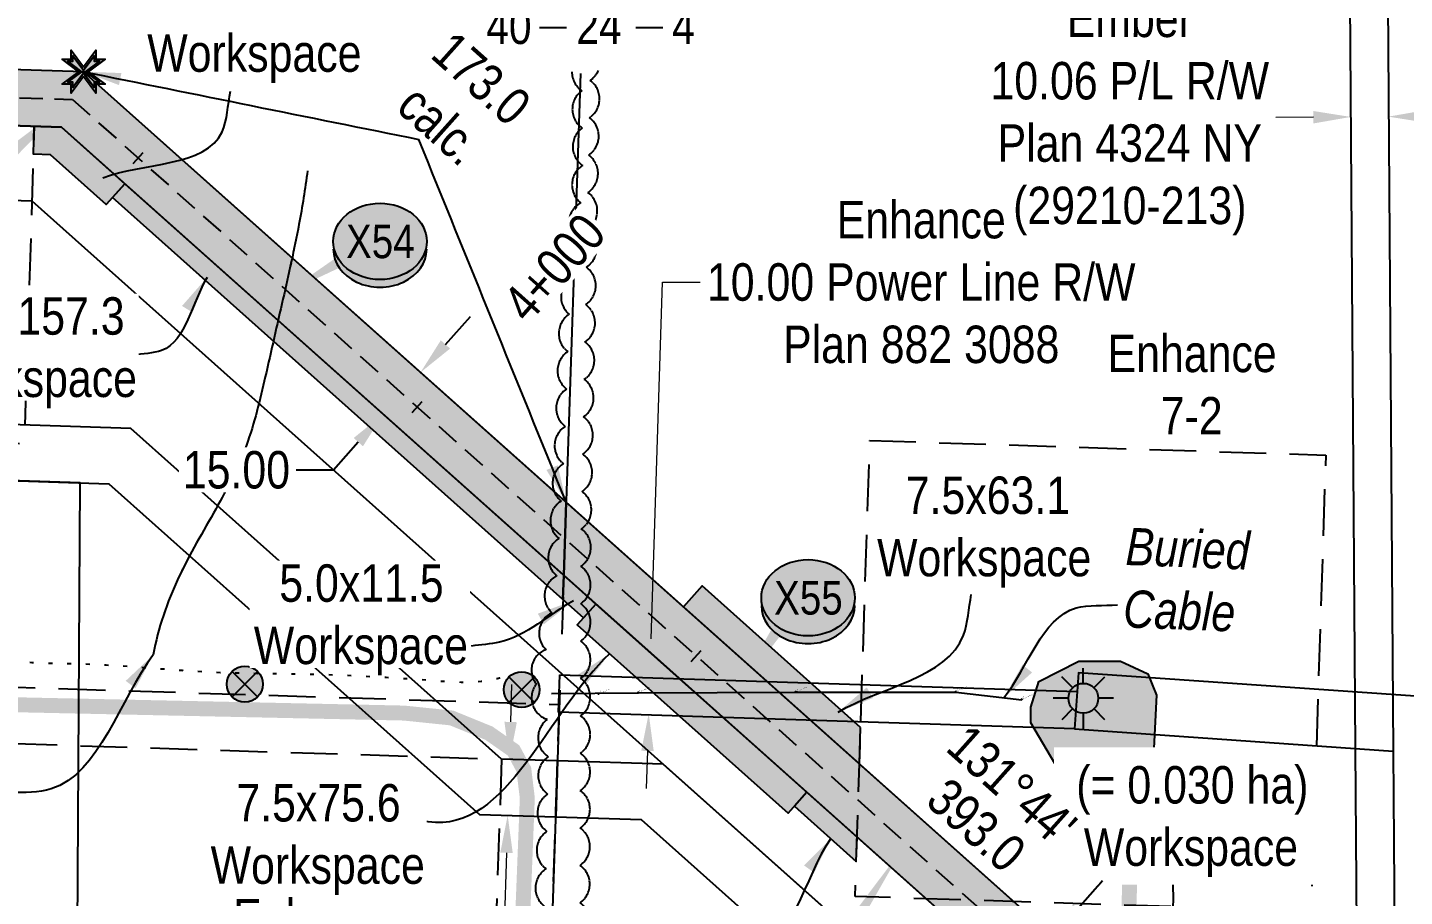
# Model space of a CAD drawing. Extents: x 337432 to 345408, y 5808486 to 5816348.
# Drawn here: x 339928.4 to 340296.6, y 5809249 to 5809481.3 of the extents above; entities that cross this region are included whole.
import ezdxf
from ezdxf.enums import TextEntityAlignment as Align

# ---------------------------------------------------------------- set-up
doc = ezdxf.new("R2010")
doc.units = 0
doc.header["$LTSCALE"] = 5
doc.header["$PDSIZE"] = 0.5
for name, pattern in [('0', [1, 1, 0]), ('foc-ACCESSROAD', [3.75, 2.5, -1.25]), ('foc-QUARTERLINE', [33, 25, -3, 2, -3]), ('foc-TIELINE', [1.875, 1.25, -0.625]), ('foc-TOPO', [1, 0.2, -0.8]), ('foc-TOPO-ephemeral', [6.25, 3.125, -0.625, 0.625, -0.625, 0.625, -0.625]), ('POWERLINE5', [7.8, 2.4, -0.6, 0.6, -0.6, 0.6, -0.6, 2.4])]:
    doc.linetypes.add(name, pattern=pattern)
doc.layers.get('Defpoints').update_dxf_attribs({"color": 9})
for name, color, linetype in [('10', 1, 'Continuous'), ('9', 3, 'Continuous'), ('AS-CABLE', 224, 'foc-CABLE'), ('AS-POWER-EXISTING', 72, 'POWERLINE5'), ('AS-ROADS', 254, 'Continuous'), ('AS-TELEPHONE-T', 224, 'Continuous'), ('C-AR', 13, 'foc-ACCESSROAD'), ('C-RW', 13, 'Continuous'), ('C-WS', 13, 'foc-ACCESSROAD'), ('C-WS-S', 13, 'Continuous'), ('CHAINAGE', 201, 'foc-TIELINE'), ('F-AR', 190, 'foc-ACCESSROAD'), ('F-RW', 190, 'Continuous'), ('L-BD', 7, 'Continuous'), ('L-BD1', 253, 'Continuous'), ('L-MON', 1, 'Continuous'), ('L-SECLBL', 7, 'Continuous'), ('L-SECQ', 8, 'foc-QUARTERLINE'), ('P-CROSSINGS', 250, 'Continuous'), ('P-ELEVATION', 7, 'Continuous'), ('P-IOP10', 10, 'Continuous'), ('P-IOP10-H', 21, 'Continuous'), ('P-IOP9', 10, 'Continuous'), ('P-IOP9-H', 21, 'Continuous'), ('P-LTO10', 14, 'Continuous'), ('P-LTO9', 14, 'Continuous'), ('P-PROPOSED', 10, 'Continuous'), ('P-PROPOSED-H', 21, 'Continuous'), ('P-TEMP-H10', 41, 'Continuous'), ('P-TEMP-H9', 41, 'Continuous'), ('P-TEMP_WORKSPACE10', 46, 'Continuous'), ('P-TEMP_WORKSPACE9', 46, 'Continuous'), ('P-TXT', 4, 'Continuous'), ('T-BUSH', 110, '0'), ('T-DRAW', 143, 'foc-TOPO-ephemeral'), ('T-GENERAL', 48, 'foc-TOPO'), ('T-WATER-T', 170, 'Continuous')]:
    doc.layers.add(name, color=color, linetype=linetype)
for name, color, linetype, lineweight in [('C-RW-T', 13, 'Continuous', 9), ('C-WS-T', 13, 'Continuous', 9), ('CHAINAGE-T', 201, 'Continuous', 18), ('F-RW-T', 190, 'Continuous', 9), ('P-TEMP-T10', 46, 'Continuous', 18), ('P-TEMP-T9', 46, 'Continuous', 18)]:
    doc.layers.add(name, color=color, linetype=linetype, lineweight=lineweight)
for name, color, linetype, plot in [('Z-DESCRIPTION-1409-18', 21, 'Continuous', False), ('Z-ELEVATION-1409-18', 21, 'Continuous', False), ('Z-MSPOINT-1409-18', 21, 'Continuous', False), ('Z-POINTNUMBER-1409-18', 21, 'Continuous', False)]:
    doc.layers.add(name, color=color, linetype=linetype, plot=plot)
doc.styles.add('100L', font='', dxfattribs={"height": 11})
doc.styles.add('80', font='', dxfattribs={"height": 10})
doc.styles.add('80CG', font='', dxfattribs={"height": 10})
doc.styles.add('80L', font='', dxfattribs={"height": 10})
doc.styles.add('Crossing', font='', dxfattribs={"height": 10})
doc.styles.add('DESCRIPTION', font='', dxfattribs={"height": 2.5})
doc.styles.add('ELEVATION', font='', dxfattribs={"height": 2.5})
doc.styles.add('foc-LtypeFont', font='', dxfattribs={"height": 7.35})
doc.styles.add('POINTNUMBER', font='', dxfattribs={"height": 2.5})
doc.styles.add('SIMPLEX', font='')
doc.styles.get('100L').set_extended_font_data('Arial Narrow')
doc.styles.get('80').set_extended_font_data('Arial Narrow')
doc.styles.get('80CG').set_extended_font_data('Arial Narrow')
doc.styles.get('80L').set_extended_font_data('Arial Narrow')
doc.styles.get('Crossing').set_extended_font_data('Arial Narrow')
doc.styles.get('DESCRIPTION').set_extended_font_data('Arial Narrow')
doc.styles.get('ELEVATION').set_extended_font_data('Arial Narrow')
doc.styles.get('foc-LtypeFont').set_extended_font_data('Arial Narrow')
doc.styles.get('POINTNUMBER').set_extended_font_data('Arial Narrow')
doc.styles.get('SIMPLEX').set_extended_font_data('Arial Narrow')
doc.linetypes.add('foc-CABLE', pattern='A,2,-1,["C",foc-LtypeFont,S=0.2,R=0,X=-0.625,Y=-0.75],-1.24,8', length=12.24)
doc.linetypes.add('foc-TOPO-flowdirection-NOLINE', pattern='A,0,[">",foc-LtypeFont,S=0.3,R=0,X=0,Y=-0.945],-20,[">",foc-LtypeFont,S=0.3,R=0,X=0,Y=-0.945],0', length=20)
doc.dimstyles.new('Compass 5 000', dxfattribs={"dimscale": 5, "dimtxt": 9, "dimasz": 2, "dimexe": 0.2, "dimexo": 0.0625, "dimgap": 0.5, "dimtad": 0, "dimtih": 1, "dimtoh": 1, "dimzin": 0, "dimdsep": 46, "dimtxsty": '80CG', "dimcen": 0.1, "dimse1": 1, "dimse2": 1, "dimclrd": 256, "dimclrt": 256, "dimaunit": 1, "dimadec": 4, "dimazin": 0, "dimtfac": 0.06, "dimtofl": 0, "dimtmove": 0, "dimatfit": 1, "dimfxl": 0.2, "dimtolj": 1, "dimtzin": 0, "dimlwd": -1, "dimarcsym": 0})

# ---------------------------------------------------------------- blocks, each defined once
blk = doc.blocks.new('L-SECLBL')
at = {"layer": '9', "color": 7}
for p, q in [((-5.08, -27.83), (-12.29, -27.83)), ((20.7, -27.83), (13.5, -27.83))]:
    blk.add_line(p, q, dxfattribs=at)
at = {"layer": '10', "color": 2, "style": 'SIMPLEX'}
blk.add_attdef('SEC', text='', height=30, dxfattribs=at).set_placement((0, 0), align=Align.MIDDLE)
at = {"layer": '10', "color": 5, "style": '80L'}
blk.add_attdef('TWP', text='', height=9.5, dxfattribs=at).set_placement((-14.43, -27.37), align=Align.MIDDLE_RIGHT)
blk.add_attdef('RGE', text='', height=9.5, dxfattribs=at).set_placement((3.62, -27.37), align=Align.MIDDLE_CENTER)
blk.add_attdef('MER', text='', height=9.5, dxfattribs=at).set_placement((23.17, -27.37), align=Align.MIDDLE_LEFT)
blk = doc.blocks.new('POWERPOLE')
h = blk.add_hatch(color=255)
edge = h.paths.add_edge_path()
edge.add_arc((0, 0), 0.96, 0, 360)
at = {"linetype": 'Continuous'}
for p, q in [((0.679, -0.679), (-0.679, 0.679)), ((-0.679, -0.679), (0.679, 0.679))]:
    blk.add_line(p, q, dxfattribs=at)
blk.add_circle((0, 0), 0.96, dxfattribs=at)
blk = doc.blocks.new('*D118')
at = {"layer": 'C-RW-T', "transparency": 16777216}
for p, q in [((340095.17, 5809317.85), (340098.25, 5809413.19)), ((340098.25, 5809413.19), (340108.25, 5809413.19)), ((340094.21, 5809287.87), (340093.88, 5809277.88))]:
    blk.add_line(p, q, dxfattribs=at)
for points in [[(340093.51, 5809317.91), (340096.84, 5809317.8), (340094.85, 5809307.86)], [(340092.54, 5809287.93), (340095.87, 5809287.82), (340094.53, 5809297.87)]]:
    blk.add_solid(points, dxfattribs=at)
at = {"layer": 'Defpoints', "color": 0, "transparency": 16777216}
for p in [(340094.85, 5809307.86), (340104.09, 5809307.56), (340103.77, 5809297.57)]:
    blk.add_point(p, dxfattribs=at)
at = {"layer": 'C-RW-T', "transparency": 16777216, "insert": (340167.39, 5809413.19), "char_height": 10, "attachment_point": 5, "style": '80CG'}
blk.add_mtext('\\A1;Enhance\\P10.00 Power Line R/W\\PPlan 882 3088', dxfattribs=at)
blk = doc.blocks.new('*D119')
at = {"layer": 'C-RW-T', "transparency": 16777216}
for p, q in [((340284.3, 5809190.79), (340274.31, 5809190.72)), ((340319.31, 5809191.05), (340338.61, 5809191.19))]:
    blk.add_line(p, q, dxfattribs=at)
for points in [[(340284.29, 5809192.46), (340284.32, 5809189.12), (340294.3, 5809190.86)], [(340319.3, 5809192.71), (340319.32, 5809189.38), (340309.31, 5809190.97)]]:
    blk.add_solid(points, dxfattribs=at)
at = {"layer": 'Defpoints', "color": 0, "transparency": 16777216}
for p in [(340309.31, 5809190.97), (340294.31, 5809189.86), (340309.32, 5809189.97)]:
    blk.add_point(p, dxfattribs=at)
at = {"layer": 'C-RW-T', "transparency": 16777216, "insert": (340395.83, 5809191.19), "char_height": 10, "attachment_point": 5, "style": '80CG'}
blk.add_mtext('\\A1;Enhance\\P15.00 P/L R/W\\PPlan 882 1056\\P(17044-30, 17044-31)', dxfattribs=at)
blk = doc.blocks.new('*D169')
at = {"layer": 'C-RW-T', "transparency": 16777216}
for p, q in [((340057.62, 5809295.63), (340057.93, 5809305.62)), ((340056.51, 5809260.65), (340055.11, 5809216.82)), ((340055.11, 5809216.82), (340045.11, 5809216.82))]:
    blk.add_line(p, q, dxfattribs=at)
for points in [[(340055.95, 5809295.68), (340059.28, 5809295.57), (340057.3, 5809285.63)], [(340054.84, 5809260.7), (340058.17, 5809260.6), (340056.82, 5809270.64)]]:
    blk.add_solid(points, dxfattribs=at)
at = {"layer": 'Defpoints', "color": 0, "transparency": 16777216}
for p in [(340061.92, 5809285.49), (340056.82, 5809270.64), (340061.45, 5809270.5)]:
    blk.add_point(p, dxfattribs=at)
at = {"layer": 'C-RW-T', "transparency": 16777216, "insert": (340006.03, 5809216.82), "char_height": 10, "attachment_point": 5, "style": '80CG'}
blk.add_mtext('\\A1;Enhance\\P15.00 P/L R/W\\PUnregistered\\P by Compass', dxfattribs=at)
blk = doc.blocks.new('*D199')
at = {"layer": 'Defpoints', "color": 0, "transparency": 16777216}
for p in [(340292.3, 5809457.47), (340282.73, 5809394.08), (340292.78, 5809394.15)]:
    blk.add_point(p, dxfattribs=at)
at = {"layer": 'F-RW-T', "transparency": 16777216}
for p, q in [((340272.25, 5809457.32), (340262.25, 5809457.24)), ((340302.3, 5809457.55), (340312.29, 5809457.62))]:
    blk.add_line(p, q, dxfattribs=at)
for points in [[(340302.28, 5809459.21), (340302.31, 5809455.88), (340292.3, 5809457.47)], [(340272.23, 5809458.98), (340272.26, 5809455.65), (340282.25, 5809457.39)]]:
    blk.add_solid(points, dxfattribs=at)
at = {"layer": 'F-RW-T', "transparency": 16777216, "insert": (340223.16, 5809457.24), "char_height": 10, "attachment_point": 5, "style": '80CG'}
blk.add_mtext('\\A1;Ember\\P10.06 P/L R/W\\PPlan 4324 NY\\P(29210-213)', dxfattribs=at)
blk = doc.blocks.new('xing2')
h = blk.add_hatch(color=50)
h.dxf.hatch_style = 1
edge = h.paths.add_edge_path()
edge.add_ellipse((0, 0), major_axis=(-12.5, 0), ratio=0.816297, start_angle=0, end_angle=360)
h = blk.add_hatch(color=250)
h.dxf.hatch_style = 1
edge = h.paths.add_edge_path()
edge.add_ellipse((0, -2.05), major_axis=(-12.5, 0), ratio=0.816297, start_angle=0, end_angle=180)
edge.add_line((12.5, -2.05), (12.5, 0))
edge.add_ellipse((0, 0), major_axis=(-12.5, 0), ratio=0.816297, start_angle=0, end_angle=180, ccw=False)
edge.add_line((-12.5, 0), (-12.5, -2.05))
at = {"color": 250}
blk.add_ellipse((0, 0), major_axis=(-12.5, 0), ratio=0.816297, dxfattribs=at)
blk.add_ellipse((0, -2.05), major_axis=(-12.5, 0), ratio=0.816297, start_param=0, end_param=3.141593, dxfattribs=at)
at = {"color": 250, "style": 'Crossing'}
blk.add_attdef('CROSSING', text='', height=9, dxfattribs=at).set_placement((0.09, 0.02), align=Align.MIDDLE_CENTER)
at = {"color": 250, "style": 'Crossing', "flags": 1}
for tag, p in [('OWNER', (0.09, -12.49)), ('DESCRIPTION', (0.09, -25.77)), ('LOCATION', (0.09, -39.3)), ('DWG_REF', (0.09, -52.84))]:
    blk.add_attdef(tag, text='', height=9, dxfattribs=at).set_placement(p, align=Align.MIDDLE_CENTER)
blk = doc.blocks.new('GAS')
h = blk.add_hatch(color=255)
h.dxf.hatch_style = 1
edge = h.paths.add_edge_path()
edge.add_arc((0, 0), 0.9, 0, 360)
for p, q in [((0, 0.808), (0, 1.616)), ((-0.571, 0.571), (-1.142, 1.142)), ((0.571, 0.571), (1.142, 1.142)), ((-0.808, 0), (-1.616, 0)), ((1.616, 0), (0.808, 0)), ((-0.571, -0.571), (-1.142, -1.142)), ((1.142, -1.142), (0.571, -0.571)), ((0, -0.808), (0, -1.616))]:
    blk.add_line(p, q)
blk.add_circle((0, 0), 0.8)
blk = doc.blocks.new('*D245')
at = {"layer": 'Defpoints', "color": 0, "transparency": 16777216}
for p in [(340196.21, 5809243.97), (340186.22, 5809232.78), (340192.59, 5809227.1)]:
    blk.add_point(p, dxfattribs=at)
at = {"layer": 'P-TXT', "transparency": 16777216}
for p, q in [((340209.23, 5809245.75), (340215.88, 5809253.22)), ((340185.93, 5809219.64), (340170, 5809201.79)), ((340170, 5809201.79), (340160, 5809201.79))]:
    blk.add_line(p, q, dxfattribs=at)
for points in [[(340207.98, 5809246.86), (340210.47, 5809244.64), (340202.57, 5809238.29)], [(340184.69, 5809220.75), (340187.17, 5809218.53), (340192.59, 5809227.1)]]:
    blk.add_solid(points, dxfattribs=at)
at = {"layer": 'P-TXT', "transparency": 16777216, "insert": (340147.25, 5809201.79), "char_height": 10, "attachment_point": 5, "style": '80CG'}
blk.add_mtext('\\A1;15.0', dxfattribs=at)
blk = doc.blocks.new('TEMP')
h = blk.add_hatch(color=255)
h.dxf.hatch_style = 1
h.paths.add_polyline_path([(0, 0.251), (-0.666, 1.152), (-0.666, 0.666), (-1.152, 0.666), (-0.251, 0), (-1.152, -0.666), (-0.666, -0.666), (-0.666, -1.152), (0, -0.251), (0.666, -1.152), (0.666, -0.666), (1.152, -0.666), (0.251, 0), (1.152, 0.666), (0.666, 0.666), (0.666, 1.152)])
h.paths.add_polyline_path([(0.566, 0.849), (0.566, 0.566), (0.849, 0.566), (0.083, 0), (0.849, -0.566), (0.566, -0.566), (0.566, -0.849), (0, -0.083), (-0.566, -0.849), (-0.566, -0.566), (-0.849, -0.566), (-0.083, 0), (-0.849, 0.566), (-0.566, 0.566), (-0.566, 0.849), (0, 0.083)], flags=16)
h = blk.add_hatch(color=1)
h.dxf.hatch_style = 1
h.paths.add_polyline_path([(0, 0.083), (-0.566, 0.849), (-0.566, 0.566), (-0.849, 0.566), (-0.083, 0), (-0.849, -0.566), (-0.566, -0.566), (-0.566, -0.849), (0, -0.083), (0.566, -0.849), (0.566, -0.566), (0.849, -0.566), (0.083, 0), (0.849, 0.566), (0.566, 0.566), (0.566, 0.849)])
at = {"color": 1}
for p, q in [((-0.083, 0), (0.083, 0)), ((0, 0.083), (0, -0.083))]:
    blk.add_line(p, q, dxfattribs=at)
at = {"color": 255, "flags": 128}
blk.add_lwpolyline([(-0.251, 0), (-1.152, 0.666), (-0.666, 0.666), (-0.666, 1.152), (0, 0.251), (0.666, 1.152), (0.666, 0.666), (1.152, 0.666), (0.251, 0), (1.152, -0.666), (0.666, -0.666), (0.666, -1.152), (0, -0.251), (-0.666, -1.152), (-0.666, -0.666), (-1.152, -0.666)], close=True, dxfattribs=at)
at = {"color": 1, "flags": 128}
blk.add_lwpolyline([(-0.083, 0), (-0.849, 0.566), (-0.566, 0.566), (-0.566, 0.849), (0, 0.083), (0.566, 0.849), (0.566, 0.566), (0.849, 0.566), (0.083, 0), (0.849, -0.566), (0.566, -0.566), (0.566, -0.849), (0, -0.083), (-0.566, -0.849), (-0.566, -0.566), (-0.849, -0.566)], close=True, dxfattribs=at)
blk = doc.blocks.new('*D248')
at = {"layer": 'Defpoints', "color": 0, "transparency": 16777216}
for p in [(340017.29, 5809403.58), (340007.31, 5809392.39), (340033.52, 5809389.1)]:
    blk.add_point(p, dxfattribs=at)
at = {"layer": 'P-TXT', "transparency": 16777216}
for p, q in [((340040.18, 5809396.57), (340046.84, 5809404.03)), ((340016.88, 5809370.45), (340010.22, 5809362.99)), ((340010.22, 5809362.99), (340000.22, 5809362.99))]:
    blk.add_line(p, q, dxfattribs=at)
for points in [[(340038.94, 5809397.68), (340041.42, 5809395.46), (340033.52, 5809389.1)], [(340015.64, 5809371.56), (340018.12, 5809369.34), (340023.54, 5809377.91)]]:
    blk.add_solid(points, dxfattribs=at)
at = {"layer": 'P-TXT', "transparency": 16777216, "insert": (339984.29, 5809362.99), "char_height": 10, "attachment_point": 5, "style": '80CG', "bg_fill": 3, "box_fill_scale": 1.1, "bg_fill_color": 256, "bg_fill_true_color": 13158600, "bg_fill_transparency": 0}
blk.add_mtext('\\A1;15.00', dxfattribs=at)
blk = doc.blocks.new('*U252')
at = {"layer": 'P-ELEVATION'}
h = blk.add_hatch(color=111, dxfattribs=at)
h.dxf.hatch_style = 1
edge = h.paths.add_edge_path()
edge.add_ellipse((0, 0), major_axis=(-10.94, 0), ratio=0.913794, start_angle=0, end_angle=360)
at = {"layer": 'P-ELEVATION', "color": 7, "flags": 128}
blk.add_lwpolyline([(0, 0, 5, 0, 0), (26.11, 22.82, 0, 0, 0)], format="xyseb", dxfattribs=at)
at = {"layer": 'P-ELEVATION', "color": 7}
blk.add_ellipse((0, 0), major_axis=(-10.94, 0), ratio=0.913794, dxfattribs=at)
at = {"layer": 'P-ELEVATION', "style": '80'}
blk.add_attdef('BEND', text='', height=10, dxfattribs=at).set_placement((0, 0), align=Align.MIDDLE_CENTER)

msp = doc.modelspace()

# ---------------------------------------------------------------- hatches: boundary and pattern name
at = {"layer": 'AS-ROADS'}
h = msp.add_hatch(color=256, dxfattribs=at)
h.dxf.hatch_style = 1
h.paths.add_polyline_path([(340222.569, 5809265.225), (340215.707, 5809270.758), (340204.269, 5809282.548), (340196.685, 5809295.419), (340196.685, 5809299.63), (340198.852, 5809306.487), (340209.567, 5809311.9), (340220.643, 5809311.9), (340227.987, 5809308.532), (340230.275, 5809302.758), (340229.432, 5809285.074), (340226.663, 5809272.563), (340224.977, 5809265.706)])
at = {"layer": 'P-IOP10-H'}
h = msp.add_hatch(color=256, dxfattribs=at)
h.dxf.hatch_style = 1
h.paths.add_polyline_path([(340071.814, 5809334.846), (340236.362, 5809188.049), (340234.263, 5809015.327), (340249.259, 5809015.145), (340251.441, 5809194.694), (340072.465, 5809354.362)])
at = {"layer": 'P-IOP9-H'}
h = msp.add_hatch(color=256, dxfattribs=at)
h.dxf.hatch_style = 1
h.paths.add_polyline_path([(340072.465, 5809354.362), (339943.409, 5809469.495), (339817.414, 5809473.493), (339779.06, 5809518.4), (339758.793, 5809519.037), (339810.315, 5809458.714), (339937.49, 5809454.679), (340071.814, 5809334.846)])
at = {"layer": 'P-PROPOSED-H'}
h = msp.add_hatch(color=256, dxfattribs=at)
h.dxf.hatch_style = 1
h.paths.add_polyline_path([(339283.118, 5809972.94), (339317.391, 5809959.259), (339535.916, 5809779.987), (339810.315, 5809458.714), (339937.49, 5809454.679), (340236.362, 5809188.049), (340234.263, 5809015.327), (340249.259, 5809015.145), (340251.441, 5809194.694), (339943.409, 5809469.495), (339817.414, 5809473.493), (339546.456, 5809790.738), (339325.107, 5809972.326), (339283.628, 5809988.884)])
at = {"layer": 'P-TEMP-H10'}
h = msp.add_hatch(color=256, dxfattribs=at)
h.dxf.hatch_style = 1
h.paths.add_polyline_path([(340071.814, 5809334.846), (340080.419, 5809327.17), (340077.091, 5809323.439), (340071.597, 5809328.341)])
h = msp.add_hatch(color=256, dxfattribs=at)
h.dxf.hatch_style = 1
h.paths.add_polyline_path([(340151.185, 5809294.183), (340108.782, 5809332.011), (340103.791, 5809326.416), (340150.872, 5809284.414)])
h = msp.add_hatch(color=256, dxfattribs=at)
h.dxf.hatch_style = 1
h.paths.add_polyline_path([(340136.818, 5809276.855), (340102.8, 5809307.203), (340080.419, 5809327.17), (340075.427, 5809321.574), (340097.808, 5809301.607), (340131.826, 5809271.259)])
h = msp.add_hatch(color=256, dxfattribs=at)
h.dxf.hatch_style = 1
h.paths.add_polyline_path([(340150.247, 5809264.874), (340136.818, 5809276.855), (340133.49, 5809273.124), (340150.038, 5809258.361)])
at = {"layer": 'P-TEMP-H9'}
h = msp.add_hatch(color=256, dxfattribs=at)
h.dxf.hatch_style = 1
h.paths.add_polyline_path([(339930.232, 5809454.909), (339937.49, 5809454.679), (339954.453, 5809439.546), (339949.461, 5809433.95), (339934.531, 5809447.27), (339929.994, 5809447.414)])
h = msp.add_hatch(color=256, dxfattribs=at)
h.dxf.hatch_style = 1
h.paths.add_polyline_path([(340071.597, 5809328.341), (339951.125, 5809435.815), (339954.453, 5809439.546), (340071.814, 5809334.846)])

# ---------------------------------------------------------------- linework, layer by layer
at = {"layer": 'AS-CABLE', "flags": 128}
msp.add_lwpolyline([(340068.541, 5809303.243), (340091.836, 5809303.454), (340133.893, 5809303.574), (340176.62, 5809303.616), (340194.276, 5809301.541)], dxfattribs=at)
at = {"layer": 'AS-ROADS', "flags": 128}
msp.add_lwpolyline([(340222.569, 5809265.225), (340215.707, 5809270.758), (340204.269, 5809282.548), (340196.685, 5809295.419), (340196.685, 5809299.63), (340198.852, 5809306.487), (340209.567, 5809311.9), (340220.643, 5809311.9), (340227.987, 5809308.532), (340230.275, 5809302.758), (340229.432, 5809285.074), (340226.663, 5809272.563), (340224.977, 5809265.706)], close=True, dxfattribs=at)
at = {"layer": 'AS-ROADS', "const_width": 3.999, "flags": 128}
for points in [[(340067.279, 5808863.77), (340057.819, 5808879.797), (340051.412, 5808886.032), (340048.04, 5808894.457), (340047.871, 5808912.318), (340062.065, 5809275.287), (340061.144, 5809282.905), (340058.384, 5809288.028), (340051.812, 5809292.625), (340041.823, 5809296.697), (340029.073, 5809298.011), (339891.263, 5809300.962), (339601.584, 5809308.452)], [(340059.466, 5808699.779), (340064.146, 5808807.577), (340064.997, 5808836.904), (340066.86, 5808868.32), (340070.573, 5808933.232), (340074.197, 5808948.348), (340080.027, 5808959.055), (340088.535, 5808963.779), (340097.831, 5808967.401), (340112.327, 5808972.439), (340127.694, 5808977.868), (340146.892, 5808991.492), (340161.082, 5809007.48), (340168.873, 5809028.89), (340173.083, 5809049.858), (340179.47, 5809072.812), (340186.962, 5809090.61), (340198.877, 5809103.867), (340209.902, 5809114.264), (340215.777, 5809122.144), (340219.488, 5809130.178), (340221.034, 5809142.23), (340221.189, 5809159.071), (340223.464, 5809270.348)]]:
    msp.add_lwpolyline(points, dxfattribs=at)
at = {"layer": 'C-AR', "flags": 128}
msp.add_lwpolyline([(340040.013, 5808837.501), (340055.085, 5808837.054), (340070.689, 5809300.209), (339925.528, 5809304.816), (339925.055, 5809289.83), (340055.188, 5809285.7)], close=True, dxfattribs=at)
at = {"layer": 'C-RW', "flags": 128}
for points in [[(339265.734, 5809428.442), (339265.104, 5809408.451), (339661.919, 5809395.784), (339809.681, 5809438.729), (339929.598, 5809434.924), (340265.714, 5809135.068), (340265.047, 5809081.91), (340263.19, 5808925.005), (340321.426, 5808865.351), (340320.466, 5808833.348), (340314.648, 5808706.26), (340334.637, 5808705.666), (340340.448, 5808832.591), (340341.668, 5808873.242), (340283.284, 5808933.047), (340285.048, 5809081.863), (340284.611, 5809145.005), (339937.49, 5809454.679), (339807.146, 5809458.815), (339659.417, 5809415.867)], [(339956.084, 5809374.112), (339861.786, 5809377.187), (339861.297, 5809362.199), (339950.159, 5809359.301), (340049.269, 5809270.883), (340069.658, 5809270.236), (340070.158, 5809285.225), (340055.188, 5809285.7)], [(340070.732, 5809308.236), (340209.109, 5809303.775), (340208.415, 5809293.792), (340070.399, 5809298.241)], [(340208.415, 5809293.792), (340293.59, 5809287.847), (340295.108, 5809081.841), (340292.341, 5808851.908), (340307.341, 5808851.729), (340310.109, 5809081.808), (340308.473, 5809301.909), (340209.455, 5809308.756)], [(340098.404, 5809284.328), (340070.158, 5809285.225), (340069.658, 5809270.236), (340092.485, 5809269.512), (340250.636, 5809128.422), (340249.259, 5809015.145), (340264.255, 5809014.963), (340265.714, 5809135.068)]]:
    msp.add_lwpolyline(points, close=True, dxfattribs=at)
at = {"layer": 'C-WS', "flags": 128}
for points in [[(339810.315, 5809458.714), (339930.232, 5809454.909), (339927.529, 5809369.965), (339807.621, 5809373.779)], [(340271.649, 5809245.071), (340149.738, 5809248.973), (340153.64, 5809370.884), (340275.551, 5809366.982)]]:
    msp.add_lwpolyline(points, close=True, dxfattribs=at)
at = {"layer": 'CHAINAGE'}
for p, q in [((339956.701, 5809444.91), (339959.363, 5809447.894)), ((340031.305, 5809378.353), (340033.968, 5809381.337)), ((340105.91, 5809311.797), (340108.573, 5809314.781))]:
    msp.add_line(p, q, dxfattribs=at)
msp.add_lwpolyline([(338041.655, 5812239.99), (338079.373, 5812181.146), (338073.75, 5812007.357), (338073.078, 5811987.254), (338072.597, 5811972.26), (338070.135, 5811895.525), (338281.761, 5811761.866), (338494.264, 5811683.329), (338662.366, 5811573.321), (338700.244, 5811570.593), (339025.061, 5811358.402), (339118.305, 5811306.752), (339087.716, 5810341.839), (339157.092, 5810240.282), (339150.551, 5810033.933), (339260.979, 5809989.851), (339280.848, 5809981.92), (339321.249, 5809965.793), (339541.186, 5809785.362), (339813.865, 5809466.104), (339940.45, 5809462.087), (340243.902, 5809191.372), (340241.761, 5809015.236)], dxfattribs=at)
at = {"layer": 'F-AR', "flags": 128}
msp.add_lwpolyline([(340240.295, 5809291.566), (340240.295, 5809291.567)], dxfattribs=at)
at = {"layer": 'F-RW', "flags": 128}
msp.add_lwpolyline([(340291.406, 5809588.286), (340293.59, 5809287.847), (340295.108, 5809081.841), (340292.341, 5808851.908), (340282.284, 5808851.945), (340284.286, 5809093.011), (340284.611, 5809145.005), (340283.538, 5809288.51), (340281.345, 5809588.599)], dxfattribs=at)
msp.add_lwpolyline([(339860.652, 5809342.321), (339922.501, 5809340.304), (339919.367, 5808813.63), (339979.742, 5808751.457), (339978.521, 5808711.719), (339998.493, 5808711.126), (340000.029, 5808759.194), (339939.266, 5808821.046), (339942.492, 5809359.559), (339861.297, 5809362.199)], close=True, dxfattribs=at)
at = {"layer": 'L-SECQ'}
msp.add_line((340076.29, 5809469.029), (340050.761, 5808703.804), dxfattribs=at)
at = {"layer": 'P-CROSSINGS', "flags": 128}
for points in [[(339997.044, 5809410.09, 0, 3.998, 0), (340017.88, 5809422.139, 1.999, 1.999, 0)], [(340116.718, 5809301.776, 0, 3.998, 0), (340133.011, 5809326.243, 1.999, 1.999, 0)], [(340162.322, 5809261.695, 0, 3.998, 0), (340144.805, 5809235.078, 1.999, 1.999, 0)]]:
    msp.add_lwpolyline(points, format="xyseb", dxfattribs=at)
at = {"layer": 'P-LTO10'}
msp.add_lwpolyline([(340071.814, 5809334.846), (340236.362, 5809188.049), (340234.263, 5809015.327), (340249.259, 5809015.145), (340251.441, 5809194.694), (340072.465, 5809354.362)], close=True, dxfattribs=at)
at = {"layer": 'P-LTO9'}
msp.add_lwpolyline([(340072.465, 5809354.362), (339943.409, 5809469.495), (339817.414, 5809473.493), (339779.06, 5809518.4), (339758.793, 5809519.037), (339810.315, 5809458.714), (339937.49, 5809454.679), (340071.814, 5809334.846)], close=True, dxfattribs=at)
at = {"layer": 'P-TEMP_WORKSPACE10', "flags": 128}
for points in [[(340071.814, 5809334.846), (340080.419, 5809327.17), (340077.091, 5809323.439), (340071.597, 5809328.341)], [(340151.185, 5809294.183), (340108.782, 5809332.011), (340103.791, 5809326.416), (340150.872, 5809284.414)], [(340136.818, 5809276.855), (340102.8, 5809307.203), (340080.419, 5809327.17), (340075.427, 5809321.574), (340097.808, 5809301.607), (340131.826, 5809271.259)], [(340150.247, 5809264.874), (340136.818, 5809276.855), (340133.49, 5809273.124), (340150.038, 5809258.361)]]:
    msp.add_lwpolyline(points, close=True, dxfattribs=at)
at = {"layer": 'P-TEMP_WORKSPACE9', "flags": 128}
for points in [[(339930.232, 5809454.909), (339937.49, 5809454.679), (339954.453, 5809439.546), (339949.461, 5809433.95), (339934.531, 5809447.27), (339929.994, 5809447.414)], [(340071.597, 5809328.341), (339951.125, 5809435.815), (339954.453, 5809439.546), (340071.814, 5809334.846)]]:
    msp.add_lwpolyline(points, close=True, dxfattribs=at)
at = {"layer": 'T-BUSH', "flags": 128}
msp.add_lwpolyline([(340073.985, 5809469.479, 0.2496594), (340076.646, 5809464.398, 0.5205671), (340076.765, 5809454.403, 0.5205671), (340076.884, 5809444.409, 0.5205671), (340076.343, 5809434.446, 0.5205671), (340075.238, 5809424.512, 0.5205671), (340074.134, 5809414.577, 0.5205671), (340073.266, 5809404.626, 0.5205671), (340072.913, 5809394.636, 0.5205671), (340072.56, 5809384.647, 0.5205671), (340072.207, 5809374.657, 0.5205671), (340071.727, 5809364.674, 0.5205671), (340071.139, 5809354.696, 0.5205671), (340070.552, 5809344.717, 0.5205671), (340069.964, 5809334.739, 0.5205671), (340068.642, 5809324.84, 0.5205671), (340067.07, 5809314.969, 0.5205671), (340064.489, 5809305.83, 0.5205671), (340067.414, 5809296.318, 0.5205671), (340067.678, 5809286.352, 0.5205671), (340067.484, 5809276.359, 0.5205671), (340067.29, 5809266.365, 0.5205671), (340067.075, 5809256.372, 0.5205671), (340066.613, 5809246.387, 0.5205671), (340066.151, 5809236.402, 0.5205671), (340065.689, 5809226.417, 0.5205671), (340065.227, 5809216.432, 0.5205671), (340064.766, 5809206.447, 0.5205671), (340064.304, 5809196.462, 0.5205671), (340063.842, 5809186.477, 0.5205671), (340063.38, 5809176.492, 0.5205671), (340062.918, 5809166.507, 0.5205671), (340062.601, 5809156.517, 0.5205671), (340062.405, 5809146.524, 0.5205671), (340062.209, 5809136.53, 0.5205671), (340065.263, 5809127.678, 0.5205671), (340067.339, 5809118.215, 0.5205671), (340064.052, 5809110.293, 0.5205671), (340061.616, 5809101.296, 0.5205671), (340060.79, 5809091.335, 0.5205671), (340059.964, 5809081.373, 0.5205671), (340059.137, 5809071.412, 0.5205671), (340059.419, 5809061.43, 0.5205671), (340059.873, 5809051.445, 0.5205671), (340060.327, 5809041.459, 0.5205671), (340061.874, 5809048.581, 0.5205671), (340062.925, 5809058.521, 0.5205671), (340063.976, 5809068.462, 0.5205671), (340065.027, 5809078.402, 0.5205671), (340066.078, 5809088.342, 0.5205671), (340067.129, 5809098.282, 0.5205671), (340068.18, 5809108.222, 0.5205671), (340068.559, 5809118.21, 0.5205671), (340068.919, 5809128.199, 0.5205671), (340069.278, 5809138.189, 0.5205671), (340069.637, 5809148.178, 0.5205671), (340071.644, 5809157.947, 0.5205671), (340073.916, 5809167.681, 0.5205671), (340075.942, 5809177.468, 0.5205671), (340077.103, 5809187.374, 0.5205671), (340077.624, 5809197.352, 0.5205671), (340076.973, 5809207.326, 0.5205671), (340076.563, 5809217.312, 0.5205671), (340076.281, 5809227.304, 0.5205671), (340076.138, 5809237.297, 0.5205671), (340076.164, 5809247.293, 0.5205671), (340076.19, 5809257.288, 0.5205671), (340076.217, 5809267.284, 0.5205671), (340076.243, 5809277.279, 0.5205671), (340076.269, 5809287.275, 0.5205671), (340076.295, 5809297.271, 0.5205671), (340076.322, 5809307.266, 0.5205671), (340076.348, 5809317.262, 0.5205671), (340076.374, 5809327.258, 0.5205671), (340076.401, 5809337.253, 0.5205671), (340076.503, 5809347.248, 0.5205671), (340076.7, 5809357.242, 0.5205671), (340076.897, 5809367.235, 0.5205671), (340077.094, 5809377.229, 0.5205671), (340077.291, 5809387.223, 0.5205671), (340077.489, 5809397.216, 0.5205671), (340077.686, 5809407.21, 0.5205671), (340077.883, 5809417.204, 0.5205671), (340078.08, 5809427.198, 0.5205671), (340078.277, 5809437.191, 0.5205671), (340078.474, 5809447.185, 0.5205671), (340078.671, 5809457.179, 0.5205671), (340078.868, 5809467.172, 0.1434583), (340081.067, 5809469.805)], format="xyb", dxfattribs=at)
at = {"layer": 'T-DRAW', "linetype": 'foc-TOPO-flowdirection-NOLINE'}
msp.add_open_spline([(340003.317, 5809442.956), (340002.635, 5809438.168), (340000.845, 5809426.679), (339996.643, 5809408.389), (339992.196, 5809388.692), (339987.691, 5809369.371), (339978.635, 5809351.861), (339968.084, 5809334.441), (339963.309, 5809320.711), (339962.057, 5809313.581)], degree=3, knots=[11.4946626, 11.4946626, 11.4946626, 11.4946626, 26.0015102, 46.3809386, 67.7341342, 86.6807776, 105.601047, 126.4501383, 148.038731, 148.038731, 148.038731, 148.038731], dxfattribs=at)
at = {"layer": 'T-DRAW'}
msp.add_open_spline([(340003.317, 5809442.956), (340002.635, 5809438.168), (340000.845, 5809426.679), (339996.643, 5809408.389), (339992.196, 5809388.692), (339987.691, 5809369.371), (339978.635, 5809351.861), (339968.084, 5809334.441), (339963.309, 5809320.711), (339962.057, 5809313.581)], degree=3, knots=[11.4946626, 11.4946626, 11.4946626, 11.4946626, 26.0015102, 46.3809386, 67.7341342, 86.6807776, 105.601047, 126.4501383, 148.038731, 148.038731, 148.038731, 148.038731], dxfattribs=at)
at = {"layer": 'T-GENERAL'}
msp.add_spline([(339793.838, 5809306.735), (339817.272, 5809309.857), (339823.001, 5809313.759), (339829.25, 5809324.426), (339832.895, 5809338.475), (339838.103, 5809349.402), (339846.695, 5809353.565), (339869.608, 5809354.346), (339874.555, 5809349.662), (339884.45, 5809341.597), (339893.823, 5809334.833), (339898.51, 5809328.329), (339903.457, 5809319.483), (339909.446, 5809316.101), (339923.506, 5809312.198), (339943.295, 5809311.158), (339975.842, 5809309.076), (340008.389, 5809308.296), (340036.771, 5809306.735), (340053.955, 5809307.255), (340055.778, 5809307.775)], degree=3, dxfattribs=at)
at = {"layer": 'Z-MSPOINT-1409-18'}
for p in [(340081.092, 5809303.164, 872.526), (340091.713, 5809303.553, 873.768), (340133.779, 5809303.673, 875.498), (340176.516, 5809303.715, 877.949), (340194.176, 5809301.639, 878.613)]:
    msp.add_point(p, dxfattribs=at)

# ---------------------------------------------------------------- block references
at = {"xscale": 0.99978226, "yscale": 0.99978226, "zscale": 0.99978226}
msp.add_blockref('*U252', (339914.342, 5809439.276), dxfattribs=at).add_auto_attribs({'BEND': '20'})
at = {"layer": 'AS-POWER-EXISTING', "xscale": 4.998911300000001, "yscale": 4.998911300000001, "zscale": 4.998911300000001}
for p in [(339986.528, 5809305.731), (340060.557, 5809304.269)]:
    msp.add_blockref('POWERPOLE', p, dxfattribs=at)
at = {"layer": 'C-WS-S', "xscale": 4.99891, "yscale": 4.99891, "zscale": 4.99891}
msp.add_blockref('GAS', (340210.738, 5809301.953), dxfattribs=at)
at = {"layer": 'L-MON', "color": 5, "xscale": 4.998911300000001, "yscale": 4.998911300000001, "zscale": 4.998911300000001}
msp.add_blockref('TEMP', (339943.409, 5809469.495), dxfattribs=at)
at = {"layer": 'L-SECLBL', "xscale": 0.99978226, "yscale": 0.99978226, "zscale": 0.99978226}
msp.add_blockref('L-SECLBL', (340077.624, 5809509.003), dxfattribs=at).add_auto_attribs({'SEC': '2', 'TWP': '40', 'RGE': '24', 'MER': '4'})
at = {"layer": 'P-CROSSINGS', "xscale": 0.9996571799999981, "yscale": 0.9996571799999981, "zscale": 0.9996571799999981}
for p, values in [((340022.679, 5809424.112), {'CROSSING': 'X54'}), ((340137.137, 5809328.827), {'CROSSING': 'X55'})]:
    msp.add_blockref('xing2', p, dxfattribs=at).add_auto_attribs(values)

# ---------------------------------------------------------------- texts
at = {"layer": 'AS-TELEPHONE-T', "insert": (340222.311, 5809347.599), "char_height": 10, "attachment_point": 1, "rotation": 357.78178, "style": '80L'}
msp.add_mtext_dynamic_manual_height_columns('{\\fArial Narrow|b0|i1|c0|p34;Buried Cable}', width=33.76985, gutter_width=49.989, heights=[0], dxfattribs=at)
at = {"layer": 'C-WS-T', "insert": (340216.729, 5809399.165), "char_height": 9.99783, "attachment_point": 1, "style": '80L'}
msp.add_mtext_dynamic_manual_height_columns('\\pi0.50333;Enhance\\P\\pi14.69874;7-2', width=44.81706, gutter_width=49.989, heights=[0], dxfattribs=at)
at = {"layer": 'L-BD', "insert": (340053.148, 5809471.436), "char_height": 9.9978, "width": 28.19754, "attachment_point": 2, "rotation": 318.2632, "style": '80L'}
msp.add_mtext('173.0\\Pcalc.', dxfattribs=at)
at = {"layer": 'L-BD1', "style": '80L'}
msp.add_text('393.0', height=9.9978, rotation=318.2632, dxfattribs=at).set_placement((340182.187, 5809268.077), align=Align.MIDDLE)
at = {"layer": 'P-TEMP-T10', "insert": (340155.465, 5809361.25), "char_height": 9.99783, "attachment_point": 1, "style": '100L'}
msp.add_mtext_dynamic_manual_height_columns('\\pi7.79387;7.5x63.1\\P\\pi0.12842;Workspace', width=56.88847, gutter_width=54.988, heights=[0], dxfattribs=at)
at = {"layer": 'P-TEMP-T9', "insert": (339960.318, 5809496.125), "char_height": 9.99783, "attachment_point": 1, "style": '100L'}
msp.add_mtext_dynamic_manual_height_columns('\\pi7.01642;7.5x30.0\\P\\pi0.12842;Workspace', width=56.88847, gutter_width=54.988, heights=[0], dxfattribs=at)
at = {"layer": 'Z-DESCRIPTION-1409-18', "style": 'DESCRIPTION'}
for p in [(340091.836, 5809303.454), (340133.893, 5809303.574), (340176.62, 5809303.616), (340081.218, 5809303.065), (340194.276, 5809301.541)]:
    msp.add_text('CABLE-UG1 POWERLINE', height=0.19996, rotation=24, dxfattribs=at).set_placement(p)
at = {"layer": 'Z-ELEVATION-1409-18', "style": 'ELEVATION'}
for s, p in [('875.104', (340133.779, 5809303.673)), ('877.554', (340176.516, 5809303.715)), ('872.133', (340081.092, 5809303.164)), ('873.375', (340091.713, 5809303.553)), ('878.218', (340194.176, 5809301.639))]:
    msp.add_text(s, height=0.2, rotation=44.99999, dxfattribs=at).set_placement(p)
at = {"layer": 'Z-POINTNUMBER-1409-18', "style": 'POINTNUMBER'}
for s, p in [('537', (340081.092, 5809303.164)), ('536', (340091.713, 5809303.553)), ('535', (340133.779, 5809303.673)), ('534', (340176.516, 5809303.715)), ('533', (340194.176, 5809301.639))]:
    msp.add_text(s, height=0.2, dxfattribs=at).set_placement(p)

# ---------------------------------------------------------------- dimensions: what is measured, and where the dimension line sits
at = {"layer": 'F-RW-T'}
dim = msp.add_linear_dim(base=(340292.295, 5809457.471), p1=(340282.73, 5809394.077), p2=(340292.779, 5809394.153), angle=0.43723, text='Ember\\P10.06 P/L R/W\\PPlan 4324 NY\\P(29210-213)', dimstyle='Compass 5 000', override={"dimtxt": 10}, dxfattribs=at)
dim.commit()
dim.dimension.update_dxf_attribs({"geometry": '*D199', "text_midpoint": (340223.161, 5809457.242), "dimtype": 161})

# ---------------------------------------------------------------- leaders
at = {"layer": 'AS-TELEPHONE-T', "path_type": 1}
msp.add_leader([(340189.486, 5809302.104), (340208.811, 5809326.107), (340219.86, 5809326.931)], dimstyle='Compass 5 000', override={"dimgap": 0.5, "dimtad": 0}, dxfattribs=at)
at = {"layer": 'L-BD', "path_type": 1}
msp.add_leader([(339943.409, 5809469.495), (340033.049, 5809451.377)], dimstyle='Compass 5 000', override={"dimgap": 0.5, "dimtad": 0}, dxfattribs=at)
at = {"layer": 'P-TEMP-T10', "path_type": 1}
for points in [[(340074.397, 5809328.046), (340054.648, 5809316.98), (340047.095, 5809315.931)], [(340145.155, 5809298.232), (340178.686, 5809318.804), (340180.767, 5809329.667)], [(340084.07, 5809313.864), (340035.586, 5809268.891), (340029.996, 5809270.076)], [(340143.213, 5809264.451), (340121.363, 5809233.697), (340115.505, 5809233.362)], [(340214.341, 5809237.287), (340233.933, 5809242.711), (340234.857, 5809253.787)]]:
    msp.add_leader(points, dimstyle='Compass 5 000', override={"dimgap": 0.5, "dimtad": 0}, dxfattribs=at)
at = {"layer": 'P-TEMP-T9', "path_type": 1}
for points in [[(339948.535, 5809441.124), (339980.474, 5809453.41), (339982.687, 5809464.253)], [(339976.428, 5809414.481), (339964.27, 5809394.958), (339956.721, 5809393.73)]]:
    msp.add_leader(points, dimstyle='Compass 5 000', override={"dimgap": 0.5, "dimtad": 0}, dxfattribs=at)
at = {"layer": 'T-WATER-T', "path_type": 1}
msp.add_leader([(339962.057, 5809313.581), (339934.756, 5809277.72), (339912.073, 5809277.502)], dimstyle='Compass 5 000', override={"dimgap": 0.5, "dimtad": 0}, dxfattribs=at)

# ---------------------------------------------------------------- next in the draw order: texts
at = {"layer": 'CHAINAGE-T', "insert": (340065.496, 5809420.448), "char_height": 9.9978, "width": 31.70292, "attachment_point": 2, "rotation": 48.26322, "style": '80L', "bg_fill": 3, "box_fill_scale": 1.1, "bg_fill_color": 256, "bg_fill_transparency": 0}
msp.add_mtext('4+000', dxfattribs=at)
at = {"layer": 'P-TEMP-T10', "char_height": 9.99783, "attachment_point": 1, "style": '100L', "bg_fill": 3, "box_fill_scale": 1.1, "bg_fill_color": 256, "bg_fill_transparency": 0}
for s, insert in [('\\pi6.93799;5.0x11.5\\P\\pi0.12842;Workspace', (339988.81, 5809337.767)), ('\\pi7.00619;7.5x75.6\\P\\pi0.12842;Workspace', (339977.266, 5809279.021))]:
    msp.add_mtext_dynamic_manual_height_columns(s, width=56.88847, gutter_width=54.988, heights=[0], dxfattribs=dict(at, insert=insert))
at = {"layer": 'P-TEMP-T10', "insert": (340207.905, 5809283.827), "char_height": 9.99783, "attachment_point": 1, "style": '100L', "bg_fill": 2}
msp.add_mtext_dynamic_manual_height_columns('\\pi0.93713;(= 0.030 ha)\\P\\pi2.97284;Workspace', width=62.57732, gutter_width=54.988, heights=[0], dxfattribs=at)
at = {"layer": 'P-TEMP-T9', "insert": (339900.291, 5809409.18), "char_height": 9.99783, "attachment_point": 1, "style": '100L', "bg_fill": 3, "box_fill_scale": 1.1, "bg_fill_color": 256, "bg_fill_transparency": 0}
msp.add_mtext_dynamic_manual_height_columns('\\pi3.78724;5.0x157.3\\P\\pi0.12842;Workspace', width=56.88847, gutter_width=54.988, heights=[0], dxfattribs=at)

# ---------------------------------------------------------------- next in the draw order: linework, layer by layer
at = {"layer": 'P-IOP10'}
msp.add_lwpolyline([(340071.814, 5809334.846), (340236.362, 5809188.049), (340234.263, 5809015.327), (340249.259, 5809015.145), (340251.441, 5809194.694), (340072.465, 5809354.362)], close=True, dxfattribs=at)
msp.add_lwpolyline([(340071.814, 5809334.846), (340236.362, 5809188.049), (340234.263, 5809015.327), (340249.259, 5809015.145), (340251.441, 5809194.694), (340072.465, 5809354.362)], close=True, dxfattribs=at)
at = {"layer": 'P-IOP9'}
msp.add_lwpolyline([(340072.465, 5809354.362), (339943.409, 5809469.495), (339817.414, 5809473.493), (339779.06, 5809518.4), (339758.793, 5809519.037), (339810.315, 5809458.714), (339937.49, 5809454.679), (340071.814, 5809334.846)], close=True, dxfattribs=at)
at = {"layer": 'P-PROPOSED'}
msp.add_lwpolyline([(339283.118, 5809972.94), (339317.391, 5809959.259), (339535.916, 5809779.987), (339810.315, 5809458.714), (339937.49, 5809454.679), (340236.362, 5809188.049), (340234.263, 5809015.327), (340249.259, 5809015.145), (340251.441, 5809194.694), (339943.409, 5809469.495), (339817.414, 5809473.493), (339546.456, 5809790.738), (339325.107, 5809972.326), (339283.628, 5809988.884)], close=True, dxfattribs=at)

# ---------------------------------------------------------------- next in the draw order: texts
at = {"layer": 'L-BD1', "style": '80L'}
msp.add_text("131°44'", height=9.9978, rotation=318.2632, dxfattribs=at).set_placement((340191.671, 5809278.708), align=Align.MIDDLE)

# ---------------------------------------------------------------- next in the draw order: dimensions: what is measured, and where the dimension line sits
at = {"layer": 'C-RW-T'}
for base, p1, p2, angle, text, picture, middle in [((340094.851, 5809307.86), (340103.773, 5809297.569), (340104.095, 5809307.562), 88.15355, 'Enhance\\P10.00 Power Line R/W\\PPlan 882 3088', '*D118', (340167.388, 5809413.189)), ((340309.308, 5809190.973), (340294.312, 5809189.859), (340309.315, 5809189.969), 0.42068, 'Enhance\\P15.00 P/L R/W\\PPlan 882 1056\\P(17044-30, 17044-31)', '*D119', (340395.83, 5809191.188))]:
    dim = msp.add_linear_dim(base=base, p1=p1, p2=p2, angle=angle, text=text, dimstyle='Compass 5 000', override={"dimtxt": 10}, dxfattribs=at)
    dim.commit()
    dim.dimension.update_dxf_attribs({"geometry": picture, "text_midpoint": middle, "dimtype": 161})
dim = msp.add_linear_dim(base=(340056.822, 5809270.644), p1=(340061.922, 5809285.486), p2=(340061.447, 5809270.497), angle=268.18197, text='Enhance\\P15.00 P/L R/W\\PUnregistered\\P by Compass', dimstyle='Compass 5 000', dxfattribs=at)
dim.commit()
dim.dimension.update_dxf_attribs({"geometry": '*D169', "text_midpoint": (340006.028, 5809216.821), "dimtype": 161})
at = {"layer": 'P-TXT'}
dim = msp.add_linear_dim(base=(340192.587, 5809227.102), p1=(340196.208, 5809243.969), p2=(340186.224, 5809232.778), angle=228.26322, text='15.0', dimstyle='Compass 5 000', dxfattribs=at)
dim.commit()
dim.dimension.update_dxf_attribs({"geometry": '*D245', "text_midpoint": (340147.25, 5809201.786), "dimtype": 161})

# ---------------------------------------------------------------- next in the draw order: leaders
at = {"layer": 'L-BD', "path_type": 1}
msp.add_leader([(340072.465, 5809354.362), (340033.049, 5809451.377)], dimstyle='Compass 5 000', override={"dimgap": 0.5, "dimtad": 0}, dxfattribs=at)

# ---------------------------------------------------------------- next in the draw order: dimensions: what is measured, and where the dimension line sits
at = {"layer": 'P-TXT'}
dim = msp.add_linear_dim(base=(340033.522, 5809389.104), p1=(340007.307, 5809392.393), p2=(340017.291, 5809403.584), angle=48.26322, text='15.00', dimstyle='Compass 5 000', override={"dimtfill": 1}, dxfattribs=at)
dim.commit()
dim.dimension.update_dxf_attribs({"geometry": '*D248', "text_midpoint": (339984.286, 5809362.989), "dimtype": 161})

doc.saveas('drawing.dxf')
